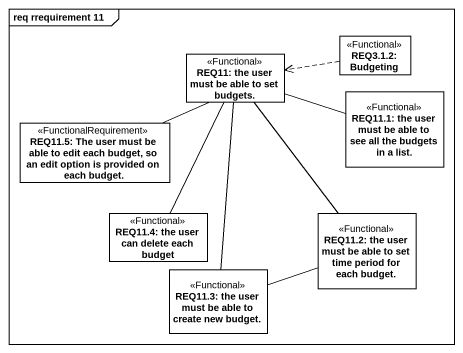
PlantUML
@startuml
mainframe req rrequirement 11
hide circle
hide empty members
class "REQ3.1.2: Budgeting" as REQ3_1_2_Budgeting <<Functional>>
class "REQ11: the user must be able to set budgets." as REQ11_the_user_must_be_able <<Functional>>
class "REQ11.1: the user must be able to see all the budgets in a list." as REQ11_1_the_user_must_be <<Functional>>
class "REQ11.5: The user must be able to edit each budget, so an edit option is provided on each budget." as REQ11_5_The_user_must_be <<FunctionalRequirement>>
class "REQ11.4: the user can delete each budget" as REQ11_4_the_user_can_delete <<Functional>>
class "REQ11.2: the user must be able to set time period for each budget." as REQ11_2_the_user_must_be <<Functional>>
class "REQ11.3: the user must be able to create new budget." as REQ11_3_the_user_must_be <<Functional>>
REQ3_1_2_Budgeting .left.> REQ11_the_user_must_be_able
REQ11_the_user_must_be_able -right- REQ11_1_the_user_must_be
REQ11_the_user_must_be_able -- REQ11_4_the_user_can_delete
REQ11_the_user_must_be_able -- REQ11_2_the_user_must_be
REQ11_the_user_must_be_able -- REQ11_3_the_user_must_be
REQ11_5_The_user_must_be -right- REQ11_the_user_must_be_able
REQ11_3_the_user_must_be -right- REQ11_2_the_user_must_be
@enduml
